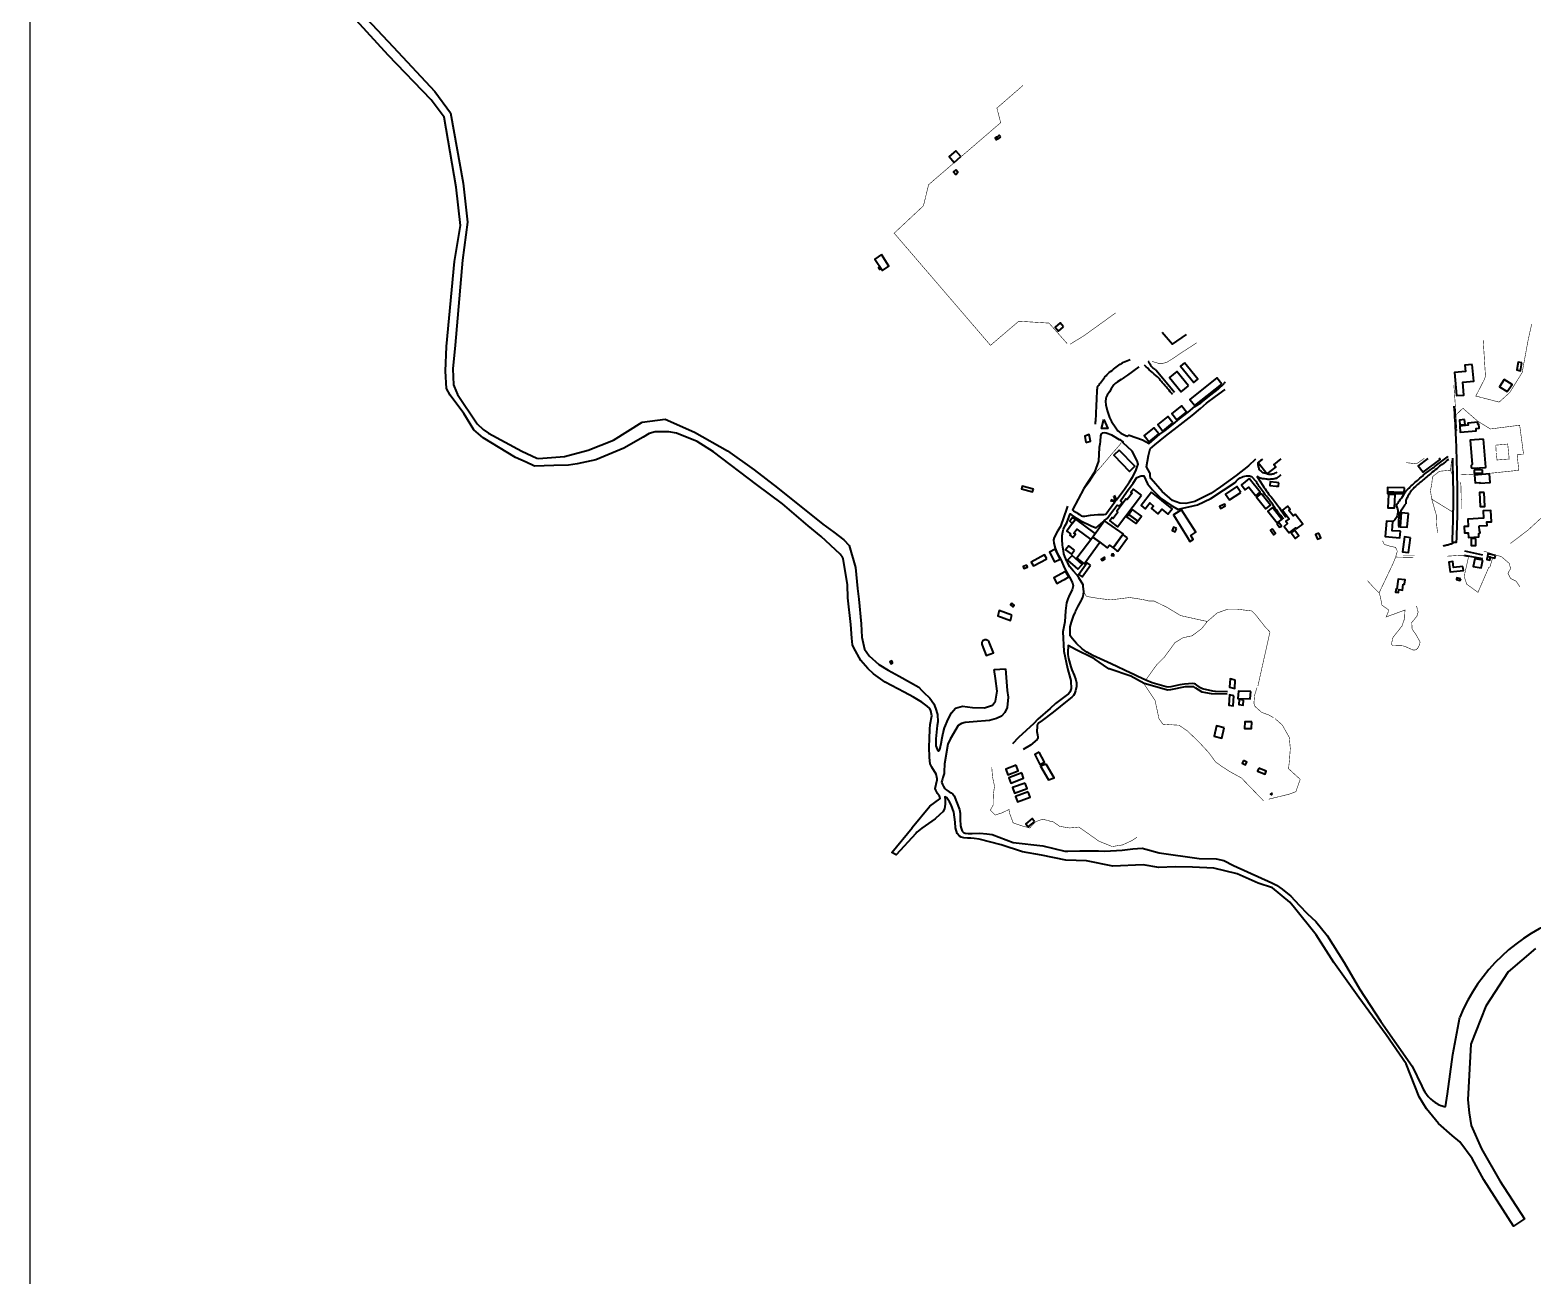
# Model space of a CAD drawing. Header units: metres. Extents: x 428 to 3974, y -4076 to 3914.
# Drawn here: x 1172.351 to 1173.547, y -370.107 to -369.115 of the extents above; entities that cross this region are included whole.
import ezdxf

# ---------------------------------------------------------------- set-up
doc = ezdxf.new("R2010")
doc.units = ezdxf.units.M
doc.header["$MEASUREMENT"] = 0
doc.linetypes.add('DASHED', pattern=[0.75, 0.5, -0.25])
for name, color, linetype, lineweight in [('C-BLDG', 253, 'Continuous', 5), ('C-FENC-AIRF-SECU', 253, 'DASHED', 0), ('C-ROAD-LAND', 253, 'Continuous', 9)]:
    doc.layers.add(name, color=color, linetype=linetype, lineweight=lineweight)

msp = doc.modelspace()

# ---------------------------------------------------------------- linework, layer by layer
msp.add_line((1172.3507, -391.0222), (1172.3507, -364.5278))
at = {"layer": 'C-BLDG', "lineweight": 40}
for points in [[(1173.1213, -369.2014), (1173.1201, -369.1999), (1173.119, -369.2008), (1173.1202, -369.2023)], [(1173.1235, -369.1998), (1173.1223, -369.1986), (1173.1205, -369.2003), (1173.1217, -369.2015)], [(1173.0918, -369.2155), (1173.0879, -369.211), (1173.0825, -369.2156), (1173.0864, -369.2202)], [(1173.0877, -369.2261), (1173.0859, -369.2277), (1173.0877, -369.2298), (1173.0895, -369.2281)], [(1173.0285, -369.2937), (1173.0234, -369.2972), (1173.0294, -369.3062), (1173.0345, -369.3028)], [(1173.0271, -369.3031), (1173.0261, -369.3039), (1173.0273, -369.3055), (1173.0282, -369.3048)], [(1173.1736, -369.3512), (1173.1709, -369.3481), (1173.1668, -369.3515), (1173.1695, -369.3546)], [(1173.2699, -369.3798), (1173.2666, -369.3825), (1173.2772, -369.3956), (1173.2805, -369.3929)], [(1173.499, -369.3811), (1173.4931, -369.3816), (1173.4937, -369.3867), (1173.4849, -369.3875), (1173.4864, -369.4059), (1173.4923, -369.4055), (1173.4914, -369.3951), (1173.5001, -369.3944)], [(1173.5385, -369.3798), (1173.5356, -369.3792), (1173.5344, -369.3855), (1173.5374, -369.3861)], [(1173.273, -369.3982), (1173.2638, -369.3868), (1173.258, -369.3914), (1173.2672, -369.4029)], [(1173.2997, -369.3968), (1173.2955, -369.3919), (1173.274, -369.4089), (1173.2782, -369.4138)], [(1173.5243, -369.3932), (1173.5206, -369.3989), (1173.5269, -369.4027), (1173.5307, -369.3971)], [(1173.2715, -369.4191), (1173.2676, -369.4141), (1173.2598, -369.4203), (1173.2638, -369.4252)], [(1173.2495, -369.4365), (1173.2455, -369.4315), (1173.2378, -369.4377), (1173.2417, -369.4427)], [(1173.2607, -369.4276), (1173.2567, -369.4225), (1173.2485, -369.429), (1173.2525, -369.4342)], [(1173.4928, -369.425), (1173.4889, -369.4254), (1173.4892, -369.4293), (1173.4932, -369.429)], [(1173.5043, -369.4285), (1173.5035, -369.4286), (1173.5033, -369.4271), (1173.4954, -369.4278), (1173.4956, -369.4296), (1173.489, -369.4302), (1173.4894, -369.435), (1173.5021, -369.434), (1173.502, -369.4321), (1173.5046, -369.4319)], [(1173.1914, -369.4433), (1173.1949, -369.4423), (1173.194, -369.437), (1173.1906, -369.4381)], [(1173.5079, -369.4405), (1173.4972, -369.4414), (1173.499, -369.4609), (1173.4985, -369.4612), (1173.4981, -369.4616), (1173.498, -369.4624), (1173.4981, -369.4628), (1173.4985, -369.4634), (1173.4994, -369.4638), (1173.5033, -369.4635), (1173.5034, -369.4645), (1173.5051, -369.4645), (1173.505, -369.4635), (1173.5092, -369.4631), (1173.5098, -369.463)], [(1173.2179, -369.4494), (1173.2137, -369.4534), (1173.2262, -369.4663), (1173.2304, -369.4622)], [(1173.507, -369.465), (1173.5004, -369.4653), (1173.5006, -369.4678), (1173.5071, -369.4674)], [(1173.5126, -369.4682), (1173.5007, -369.4693), (1173.5013, -369.4754), (1173.5051, -369.4752), (1173.5051, -369.4757), (1173.5133, -369.475)], [(1173.1495, -369.4804), (1173.1407, -369.4781), (1173.1401, -369.4802), (1173.1488, -369.4825)], [(1173.2355, -369.4851), (1173.2292, -369.4804), (1173.2272, -369.483), (1173.2281, -369.4836), (1173.2242, -369.4887), (1173.2233, -369.488), (1173.216, -369.498), (1173.2169, -369.4987), (1173.2131, -369.5037), (1173.2122, -369.503), (1173.2103, -369.5057), (1173.2166, -369.5104)], [(1173.3146, -369.483), (1173.3115, -369.4784), (1173.3025, -369.4843), (1173.3056, -369.4889)], [(1173.3214, -369.472), (1173.3181, -369.4747), (1173.3152, -369.4769), (1173.3182, -369.481), (1173.321, -369.4788), (1173.3263, -369.4854), (1173.3266, -369.4858), (1173.3302, -369.4828)], [(1173.3449, -369.4753), (1173.343, -369.475), (1173.338, -369.4746), (1173.3378, -369.4774), (1173.3428, -369.478), (1173.3447, -369.4781)], [(1173.4449, -369.4794), (1173.4316, -369.4791), (1173.4315, -369.4827), (1173.4365, -369.4827), (1173.4448, -369.483)], [(1173.2437, -369.4827), (1173.2354, -369.4935), (1173.2386, -369.496), (1173.2423, -369.4914), (1173.2453, -369.4939), (1173.2437, -369.4958), (1173.2485, -369.5), (1173.2517, -369.4963), (1173.2567, -369.5003), (1173.26, -369.4962)], [(1173.3024, -369.4938), (1173.3016, -369.4924), (1173.2977, -369.4943), (1173.2985, -369.4957)], [(1173.331, -369.4839), (1173.3273, -369.4867), (1173.3346, -369.496), (1173.3383, -369.4932)], [(1173.4448, -369.483), (1173.4365, -369.4827), (1173.4315, -369.4827), (1173.4315, -369.4838), (1173.4447, -369.4842)], [(1173.4376, -369.4846), (1173.4322, -369.4846), (1173.4317, -369.4952), (1173.4371, -369.4952)], [(1173.5084, -369.4831), (1173.5048, -369.4831), (1173.5052, -369.4941), (1173.5089, -369.4941)], [(1173.1834, -369.5043), (1173.183, -369.5047), (1173.1805, -369.5077), (1173.1762, -369.5139), (1173.1792, -369.5161), (1173.1785, -369.5171), (1173.181, -369.5189), (1173.183, -369.5162), (1173.1818, -369.5155), (1173.1842, -369.5122), (1173.1953, -369.5204), (1173.1987, -369.5158)], [(1173.183, -369.5047), (1173.1807, -369.503), (1173.1785, -369.5058), (1173.1805, -369.5077)], [(1173.2255, -369.5007), (1173.2239, -369.5028), (1173.2311, -369.5079), (1173.2328, -369.5058)], [(1173.2285, -369.4966), (1173.2255, -369.5007), (1173.2328, -369.5058), (1173.2356, -369.5019)], [(1173.2675, -369.4968), (1173.261, -369.5008), (1173.2723, -369.5188), (1173.2722, -369.5189), (1173.2742, -369.522), (1173.2767, -369.5204), (1173.2748, -369.5172), (1173.2788, -369.5148)], [(1173.3399, -369.4951), (1173.3362, -369.4979), (1173.3436, -369.5073), (1173.3473, -369.5045)], [(1173.3581, -369.5004), (1173.3563, -369.5017), (1173.353, -369.4975), (1173.3541, -369.4966), (1173.352, -369.494), (1173.3478, -369.4972), (1173.3531, -369.504), (1173.3505, -369.506), (1173.3519, -369.5079), (1173.3491, -369.5101), (1173.3531, -369.5152), (1173.3584, -369.5112), (1173.3591, -369.5121), (1173.3641, -369.5083)], [(1173.4482, -369.4999), (1173.4425, -369.4993), (1173.4415, -369.5103), (1173.4472, -369.5108)], [(1173.5045, -369.5096), (1173.5109, -369.5093), (1173.5107, -369.5065), (1173.5143, -369.5064), (1173.5138, -369.4974), (1173.5076, -369.4977), (1173.5078, -369.5036), (1173.4955, -369.5042), (1173.4957, -369.5102), (1173.4926, -369.5102), (1173.4928, -369.5152), (1173.4958, -369.5151), (1173.496, -369.5189), (1173.5042, -369.5185), (1173.5042, -369.5158), (1173.5048, -369.5157), (1173.5049, -369.5152), (1173.5053, -369.5151), (1173.5051, -369.514), (1173.5047, -369.514)], [(1173.2207, -369.5165), (1173.221, -369.5161), (1173.2061, -369.5056), (1173.1969, -369.5186), (1173.2024, -369.5227), (1173.2084, -369.5272), (1173.2101, -369.5249), (1173.213, -369.5271)], [(1173.2636, -369.5117), (1173.2611, -369.5107), (1173.26, -369.5134), (1173.2625, -369.5144)], [(1173.3396, -369.5121), (1173.3383, -369.5131), (1173.3411, -369.5168), (1173.3424, -369.5158)], [(1173.3451, -369.5071), (1173.3437, -369.5082), (1173.3456, -369.5108), (1173.347, -369.5098)], [(1173.3575, -369.5132), (1173.3549, -369.5152), (1173.3583, -369.5196), (1173.3609, -369.5176)], [(1173.3767, -369.5154), (1173.3742, -369.5164), (1173.3757, -369.5203), (1173.3783, -369.5193)], [(1173.4419, -369.514), (1173.4352, -369.5135), (1173.4357, -369.5063), (1173.4307, -369.506), (1173.4297, -369.5182), (1173.4414, -369.5192)], [(1173.1668, -369.5283), (1173.1625, -369.5305), (1173.1664, -369.5384), (1173.1708, -369.5362)], [(1173.1824, -369.5291), (1173.1777, -369.5256), (1173.1752, -369.5288), (1173.1799, -369.5323)], [(1173.2024, -369.5227), (1173.1969, -369.5186), (1173.1841, -369.5355), (1173.1901, -369.54)], [(1173.2244, -369.5192), (1173.2207, -369.5165), (1173.213, -369.5271), (1173.2158, -369.5292), (1173.2163, -369.5295), (1173.2167, -369.5297)], [(1173.4497, -369.5191), (1173.4449, -369.5185), (1173.4435, -369.5304), (1173.4483, -369.5309)], [(1173.5018, -369.5198), (1173.4982, -369.5199), (1173.4982, -369.5253), (1173.5018, -369.5252)], [(1173.1603, -369.5359), (1173.1585, -369.5328), (1173.1478, -369.5386), (1173.1496, -369.5416)], [(1173.1804, -369.5332), (1173.1768, -369.5369), (1173.1848, -369.5441), (1173.1884, -369.5403)], [(1173.195, -369.541), (1173.1924, -369.539), (1173.1858, -369.5483), (1173.1884, -369.5503)], [(1173.2067, -369.5359), (1173.2059, -369.5347), (1173.2036, -369.5361), (1173.2044, -369.5373)], [(1173.2137, -369.5323), (1173.2119, -369.5322), (1173.2118, -369.5332), (1173.2136, -369.5334)], [(1173.4914, -369.542), (1173.4841, -369.5428), (1173.4834, -369.5381), (1173.4804, -369.5385), (1173.4813, -369.5463), (1173.4919, -369.5451)], [(1173.5073, -369.537), (1173.5009, -369.5358), (1173.4998, -369.542), (1173.5062, -369.5432)], [(1173.5135, -369.5345), (1173.511, -369.534), (1173.5105, -369.5364), (1173.513, -369.537)], [(1173.5175, -369.5333), (1173.5141, -369.5325), (1173.5114, -369.5319), (1173.511, -369.534), (1173.5135, -369.5345), (1173.5169, -369.5353)], [(1173.1442, -369.541), (1173.1414, -369.542), (1173.142, -369.5436), (1173.1448, -369.5426)], [(1173.1777, -369.5503), (1173.1752, -369.5459), (1173.1752, -369.5459), (1173.1658, -369.551), (1173.1683, -369.5555), (1173.173, -369.553), (1173.1742, -369.5523)], [(1173.444, -369.556), (1173.4451, -369.5561), (1173.4456, -369.5527), (1173.44, -369.5521), (1173.439, -369.5599), (1173.4383, -369.5598), (1173.4379, -369.5624), (1173.4402, -369.5628), (1173.4405, -369.5604), (1173.4434, -369.5608)], [(1173.4898, -369.5518), (1173.4867, -369.551), (1173.4863, -369.5524), (1173.4894, -369.5532)], [(1173.1323, -369.5712), (1173.1312, -369.5724), (1173.1332, -369.5741), (1173.1343, -369.5728)], [(1173.1324, -369.5808), (1173.1224, -369.5771), (1173.1213, -369.5813), (1173.1313, -369.5849)], [(1173.0377, -369.6186), (1173.0369, -369.6171), (1173.0352, -369.6179), (1173.0361, -369.6194)], [(1173.3102, -369.6326), (1173.3061, -369.6315), (1173.3058, -369.6381), (1173.3099, -369.6392)], [(1173.3092, -369.6449), (1173.3056, -369.6443), (1173.3051, -369.6524), (1173.3087, -369.653)], [(1173.3228, -369.6416), (1173.3129, -369.6414), (1173.3122, -369.647), (1173.3221, -369.6473)], [(1173.3168, -369.6485), (1173.3135, -369.648), (1173.3132, -369.6518), (1173.3165, -369.6524)], [(1173.3014, -369.6706), (1173.2954, -369.669), (1173.2935, -369.677), (1173.2995, -369.6786)], [(1173.3236, -369.6656), (1173.318, -369.6656), (1173.3177, -369.6709), (1173.3233, -369.6709)], [(1173.1542, -369.6898), (1173.1506, -369.6917), (1173.1547, -369.6996), (1173.1583, -369.6978)], [(1173.1359, -369.7003), (1173.1276, -369.7035), (1173.1291, -369.7078), (1173.1375, -369.7046)], [(1173.1403, -369.7063), (1173.13, -369.7102), (1173.1315, -369.7144), (1173.1418, -369.7105)], [(1173.1596, -369.6994), (1173.1552, -369.7011), (1173.1616, -369.712), (1173.166, -369.7103)], [(1173.3168, -369.6966), (1173.3159, -369.6986), (1173.3185, -369.6998), (1173.3194, -369.6978)], [(1173.329, -369.7025), (1173.328, -369.7049), (1173.334, -369.7074), (1173.335, -369.7051)], [(1173.1431, -369.7144), (1173.1329, -369.7181), (1173.1344, -369.7224), (1173.1447, -369.7188)], [(1173.1455, -369.7214), (1173.1353, -369.7251), (1173.1368, -369.7295), (1173.1471, -369.7258)], [(1173.3398, -369.723), (1173.3393, -369.7226), (1173.3384, -369.7234), (1173.339, -369.7238)], [(1173.1505, -369.7453), (1173.1487, -369.7427), (1173.1435, -369.7468), (1173.1454, -369.7494)]]:
    msp.add_lwpolyline(points, close=True, dxfattribs=at)
for points in [[(1173.332, -369.4565), (1173.3286, -369.4592), (1173.3357, -369.4682), (1173.3425, -369.4629), (1173.341, -369.461), (1173.3468, -369.4564)], [(1173.4637, -369.4559), (1173.4558, -369.4618), (1173.46, -369.467), (1173.4734, -369.4568), (1173.4727, -369.4558)]]:
    msp.add_lwpolyline(points, dxfattribs=at)
msp.add_lwpolyline([(1173.1143, -369.6022, 1.014817), (1173.1087, -369.6047), (1173.1119, -369.6129), (1173.1177, -369.6108)], format="xyb", close=True, dxfattribs=at)
at = {"layer": 'C-FENC-AIRF-SECU', "lineweight": 40, "ltscale": 0.2, "const_width": 0.000433, "flags": 128}
for points in [[(1173.1765, -369.3646), (1173.162, -369.3482), (1173.1379, -369.3467), (1173.1154, -369.3659), (1173.0387, -369.2766), (1173.062, -369.2548), (1173.0661, -369.238), (1173.1235, -369.1886), (1173.1205, -369.177), (1173.1412, -369.159)], [(1173.1788, -369.365), (1173.1899, -369.3582), (1173.215, -369.3401)], [(1173.5077, -369.3618), (1173.5095, -369.3906), (1173.5083, -369.3937), (1173.5018, -369.4063), (1173.5204, -369.4111), (1173.5288, -369.4035), (1173.5387, -369.3876), (1173.5435, -369.3615), (1173.5463, -369.349)], [(1173.2602, -369.365), (1173.2521, -369.3555)], [(1173.2715, -369.3572), (1173.2602, -369.365)], [(1173.244, -369.3787), (1173.249, -369.3802), (1173.2524, -369.3803), (1173.2558, -369.3794), (1173.2611, -369.3761), (1173.2669, -369.3721), (1173.2742, -369.3674), (1173.2795, -369.3639)], [(1173.6389, -369.3799), (1173.6414, -369.391), (1173.6443, -369.4038), (1173.6454, -369.4098), (1173.6599, -369.4384), (1173.6276, -369.4565), (1173.6124, -369.4596), (1173.5897, -369.4704), (1173.5874, -369.4721), (1173.5856, -369.4733), (1173.5823, -369.4816), (1173.571, -369.4931), (1173.5634, -369.4946), (1173.5432, -369.5132), (1173.5293, -369.5237)], [(1173.4869, -369.4339), (1173.4867, -369.4326), (1173.4857, -369.4168), (1173.4846, -369.4012), (1173.4843, -369.3975)], [(1173.4915, -369.416), (1173.486, -369.4213)], [(1173.5032, -369.4262), (1173.4915, -369.416)], [(1173.5032, -369.4262), (1173.5134, -369.4325), (1173.5367, -369.4295), (1173.5369, -369.4308), (1173.5381, -369.4397), (1173.5398, -369.4525), (1173.5347, -369.4528)], [(1173.2196, -369.4431), (1173.2189, -369.4444), (1173.215, -369.449), (1173.2128, -369.4514), (1173.2066, -369.4588), (1173.2025, -369.4636), (1173.2003, -369.4659), (1173.1982, -369.4688), (1173.1946, -369.4745), (1173.1917, -369.4783)], [(1173.518, -369.4508), (1173.5177, -369.4454), (1173.5272, -369.4445), (1173.5284, -369.4564), (1173.5187, -369.4572), (1173.5181, -369.4516)], [(1173.4608, -369.4559), (1173.4545, -369.4603), (1173.4465, -369.4593)], [(1173.5347, -369.4528), (1173.536, -369.4654)], [(1173.4828, -369.457), (1173.4823, -369.459), (1173.4817, -369.4653), (1173.4729, -369.4662), (1173.4673, -369.4705), (1173.4667, -369.4768), (1173.4657, -369.4814), (1173.4666, -369.488), (1173.468, -369.4892), (1173.4827, -369.4982), (1173.4834, -369.4965)], [(1173.4834, -369.4965), (1173.4835, -369.4701), (1173.4817, -369.4653)], [(1173.515, -369.4676), (1173.5072, -369.4682), (1173.4898, -369.469)], [(1173.515, -369.4676), (1173.536, -369.4654)], [(1173.4897, -369.4749), (1173.49, -369.4785), (1173.4902, -369.4886), (1173.4901, -369.4962)], [(1173.4666, -369.488), (1173.4703, -369.5008), (1173.4706, -369.5088), (1173.4714, -369.515)], [(1173.438, -369.5345), (1173.4393, -369.5298), (1173.4379, -369.5268), (1173.433, -369.5257), (1173.4289, -369.5244), (1173.4276, -369.5216)], [(1173.452, -369.5348), (1173.438, -369.5345), (1173.4358, -369.5399), (1173.4248, -369.563), (1173.4259, -369.5665), (1173.427, -369.5726), (1173.427, -369.5727), (1173.4323, -369.5765), (1173.4319, -369.5787), (1173.4304, -369.5822), (1173.4439, -369.5772), (1173.4454, -369.5767), (1173.4451, -369.5834), (1173.443, -369.5894), (1173.4358, -369.5986), (1173.4346, -369.6039), (1173.4358, -369.6052), (1173.442, -369.605), (1173.4438, -369.6052), (1173.4457, -369.6058), (1173.4518, -369.6085), (1173.4539, -369.6084), (1173.4554, -369.6073), (1173.4571, -369.6042), (1173.4574, -369.602), (1173.4539, -369.5958), (1173.4511, -369.5919), (1173.4508, -369.5866), (1173.4552, -369.5812), (1173.455, -369.5809), (1173.4559, -369.5783), (1173.4546, -369.5735)], [(1173.4529, -369.5333), (1173.4438, -369.5332)], [(1173.479, -369.5338), (1173.4877, -369.5332), (1173.4923, -369.5331), (1173.4923, -369.5337), (1173.496, -369.5344), (1173.4931, -369.5473), (1173.4927, -369.5504), (1173.4945, -369.556), (1173.5035, -369.5626), (1173.5121, -369.5428), (1173.513, -369.5424), (1173.515, -369.5359)], [(1173.5082, -369.5297), (1173.5176, -369.5329), (1173.5221, -369.5341), (1173.5284, -369.5395), (1173.5295, -369.5436), (1173.5274, -369.5474), (1173.5295, -369.5515), (1173.534, -369.5538), (1173.5369, -369.5582)], [(1173.288, -369.5858), (1173.2667, -369.5811), (1173.2559, -369.5745), (1173.2456, -369.5695), (1173.2411, -369.5694), (1173.2372, -369.5684), (1173.2262, -369.5667), (1173.2111, -369.5686), (1173.2012, -369.5674), (1173.1918, -369.5658), (1173.1896, -369.562)], [(1173.4248, -369.563), (1173.4197, -369.5579), (1173.4156, -369.5533)], [(1173.239, -369.6326), (1173.2406, -369.6302), (1173.2479, -369.62), (1173.2536, -369.6145), (1173.2623, -369.6026), (1173.2687, -369.5987), (1173.2759, -369.5972), (1173.2836, -369.5914), (1173.288, -369.5858), (1173.2888, -369.5851), (1173.2959, -369.579), (1173.3043, -369.576), (1173.3119, -369.576), (1173.3234, -369.5774), (1173.3264, -369.5804), (1173.334, -369.59), (1173.3379, -369.5942), (1173.3283, -369.6371)], [(1173.2378, -369.6351), (1173.2379, -369.6359), (1173.2464, -369.6486), (1173.2496, -369.6634), (1173.2527, -369.6676), (1173.2587, -369.6681), (1173.2591, -369.668), (1173.2655, -369.6684), (1173.2721, -369.6729), (1173.2807, -369.6811), (1173.289, -369.69), (1173.2947, -369.6977), (1173.2996, -369.7012), (1173.3059, -369.7053), (1173.3152, -369.7104), (1173.3325, -369.7283), (1173.3327, -369.728)], [(1173.3409, -369.6625), (1173.3367, -369.6601), (1173.3313, -369.6582), (1173.326, -369.6534), (1173.3251, -369.651), (1173.3257, -369.6445), (1173.3276, -369.6384)], [(1173.3368, -369.7273), (1173.3532, -369.7233), (1173.3585, -369.7213), (1173.362, -369.7115), (1173.3527, -369.703), (1173.3534, -369.6966), (1173.3541, -369.6869), (1173.3533, -369.6781), (1173.3478, -369.6683), (1173.3419, -369.6631)], [(1173.1164, -369.702), (1173.117, -369.7095), (1173.1186, -369.7169), (1173.1176, -369.7241), (1173.1175, -369.7319), (1173.1153, -369.7361), (1173.1191, -369.7399), (1173.1242, -369.7383), (1173.1301, -369.7355), (1173.1307, -369.7387), (1173.1334, -369.7461), (1173.1399, -369.7484), (1173.1466, -369.7502), (1173.1514, -369.7452), (1173.1569, -369.7432), (1173.1641, -369.7451), (1173.1653, -369.7453), (1173.1705, -369.7489), (1173.1784, -369.7502), (1173.1858, -369.7495), (1173.2017, -369.7607), (1173.2123, -369.765), (1173.2205, -369.7637), (1173.2281, -369.7602), (1173.232, -369.7576)]]:
    msp.add_lwpolyline(points, dxfattribs=at)
at = {"layer": 'C-ROAD-LAND', "lineweight": 40}
for p, q in [((1172.6142, -369.1012), (1172.6397, -369.1282)), ((1172.6397, -369.1282), (1172.6729, -369.1639)), ((1172.6729, -369.1639), (1172.6855, -369.1808)), ((1172.6855, -369.1808), (1172.6954, -369.2369)), ((1172.6954, -369.2369), (1172.6991, -369.2677)), ((1172.6991, -369.2677), (1172.6949, -369.298)), ((1172.6949, -369.298), (1172.6891, -369.3658)), ((1172.6891, -369.3658), (1172.6874, -369.3846)), ((1172.6874, -369.3846), (1172.6878, -369.3974)), ((1172.6878, -369.3974), (1172.6884, -369.3988)), ((1172.6884, -369.3988), (1172.6911, -369.4051)), ((1172.6911, -369.4051), (1172.7067, -369.4285)), ((1172.7067, -369.4285), (1172.7114, -369.4329)), ((1172.8151, -369.4413), (1172.838, -369.4272)), ((1172.838, -369.4272), (1172.8563, -369.4247)), ((1172.8563, -369.4247), (1172.8797, -369.435)), ((1172.7114, -369.4329), (1172.7157, -369.4359)), ((1172.7157, -369.4359), (1172.7422, -369.4503)), ((1172.795, -369.4495), (1172.8151, -369.4413)), ((1172.8797, -369.435), (1172.9061, -369.4499)), ((1172.7422, -369.4503), (1172.7541, -369.4557)), ((1172.7541, -369.4557), (1172.7556, -369.4561)), ((1172.7556, -369.4561), (1172.7763, -369.4545)), ((1172.7763, -369.4545), (1172.795, -369.4495)), ((1172.9061, -369.4499), (1172.9271, -369.4651)), ((1172.9271, -369.4651), (1172.9457, -369.4794)), ((1172.9457, -369.4794), (1172.9818, -369.5084)), ((1172.9818, -369.5084), (1172.9906, -369.5147)), ((1172.9906, -369.5147), (1172.9985, -369.5208)), ((1172.9985, -369.5208), (1173.0029, -369.5252)), ((1173.0029, -369.5252), (1173.008, -369.5427)), ((1173.008, -369.5427), (1173.0096, -369.5596)), ((1173.0096, -369.5596), (1173.0106, -369.5681)), ((1173.0106, -369.5681), (1173.0123, -369.5876)), ((1173.0123, -369.5876), (1173.013, -369.5982)), ((1173.013, -369.5982), (1173.0152, -369.6077)), ((1173.0152, -369.6077), (1173.0188, -369.6131)), ((1173.0188, -369.6131), (1173.0266, -369.6201)), ((1173.0266, -369.6201), (1173.0339, -369.6245)), ((1173.1184, -369.6241), (1173.1273, -369.6234)), ((1173.1195, -369.6311), (1173.1184, -369.6241)), ((1173.1273, -369.6234), (1173.1287, -369.6408)), ((1173.0339, -369.6245), (1173.0426, -369.6293)), ((1173.0426, -369.6293), (1173.0518, -369.6345)), ((1173.0518, -369.6345), (1173.0583, -369.6382)), ((1173.1207, -369.6413), (1173.1195, -369.6311)), ((1173.0583, -369.6382), (1173.0605, -369.6404)), ((1173.0605, -369.6404), (1173.0621, -369.6422)), ((1173.0621, -369.6422), (1173.0672, -369.6469)), ((1173.0672, -369.6469), (1173.0702, -369.6513)), ((1173.1195, -369.6493), (1173.1207, -369.6413)), ((1173.1287, -369.6408), (1173.1294, -369.6461)), ((1173.1294, -369.6461), (1173.1287, -369.6543)), ((1173.0702, -369.6513), (1173.0716, -369.6547)), ((1173.0716, -369.6547), (1173.0731, -369.6598)), ((1173.0731, -369.6598), (1173.0734, -369.6656)), ((1173.0817, -369.6635), (1173.0844, -369.6586)), ((1173.0844, -369.6586), (1173.0874, -369.6549)), ((1173.0874, -369.6549), (1173.0932, -369.6531)), ((1173.0932, -369.6531), (1173.1011, -369.6542)), ((1173.1011, -369.6542), (1173.1105, -369.6545)), ((1173.1105, -369.6545), (1173.1169, -369.6524)), ((1173.1169, -369.6524), (1173.1195, -369.6493)), ((1173.1267, -369.6582), (1173.1241, -369.6612)), ((1173.1287, -369.6543), (1173.1267, -369.6582)), ((1173.073, -369.6686), (1173.0719, -369.6791)), ((1173.0734, -369.6656), (1173.073, -369.6686)), ((1173.0777, -369.6744), (1173.0789, -369.6706)), ((1173.0789, -369.6706), (1173.0817, -369.6635)), ((1173.0896, -369.6687), (1173.0832, -369.6795)), ((1173.0922, -369.667), (1173.0896, -369.6687)), ((1173.0952, -369.6661), (1173.0922, -369.667)), ((1173.1017, -369.6657), (1173.0952, -369.6661)), ((1173.1147, -369.6645), (1173.1017, -369.6657)), ((1173.1203, -369.6631), (1173.1147, -369.6645)), ((1173.1241, -369.6612), (1173.1203, -369.6631)), ((1173.0719, -369.6791), (1173.0719, -369.6847)), ((1173.075, -369.6876), (1173.076, -369.6829)), ((1173.076, -369.6829), (1173.0769, -369.6783)), ((1173.0769, -369.6783), (1173.0777, -369.6744)), ((1173.0814, -369.6836), (1173.0788, -369.6991)), ((1173.0832, -369.6795), (1173.0814, -369.6836)), ((1173.0719, -369.6847), (1173.0729, -369.6875)), ((1173.0729, -369.6875), (1173.0735, -369.6887)), ((1173.0735, -369.6887), (1173.0739, -369.6889)), ((1173.0739, -369.6889), (1173.0744, -369.6888)), ((1173.0744, -369.6888), (1173.075, -369.6876)), ((1173.0784, -369.7069), (1173.0774, -369.7101)), ((1173.0785, -369.7056), (1173.0784, -369.7069)), ((1173.0788, -369.6991), (1173.0785, -369.7056)), ((1173.0768, -369.7122), (1173.0765, -369.7138)), ((1173.0765, -369.7138), (1173.0772, -369.7157)), ((1173.0774, -369.7101), (1173.0768, -369.7122)), ((1173.0772, -369.7157), (1173.0779, -369.7171)), ((1173.0779, -369.7171), (1173.0791, -369.719)), ((1173.0791, -369.719), (1173.0807, -369.72)), ((1173.0807, -369.72), (1173.0824, -369.7213)), ((1173.0824, -369.7213), (1173.084, -369.7221)), ((1173.084, -369.7221), (1173.0854, -369.7234)), ((1173.0854, -369.7234), (1173.0864, -369.7245)), ((1173.0864, -369.7245), (1173.0907, -369.7354)), ((1173.0907, -369.7354), (1173.0912, -369.7385)), ((1173.0912, -369.7385), (1173.0913, -369.7431)), ((1173.0913, -369.7431), (1173.0916, -369.7485)), ((1173.0916, -369.7485), (1173.092, -369.7504)), ((1173.092, -369.7504), (1173.0929, -369.7528)), ((1173.0929, -369.7528), (1173.094, -369.7538)), ((1173.094, -369.7538), (1173.0953, -369.7544)), ((1173.0953, -369.7544), (1173.0975, -369.7545)), ((1173.0975, -369.7545), (1173.1009, -369.7546)), ((1173.1009, -369.7546), (1173.1068, -369.7543)), ((1173.1068, -369.7543), (1173.1124, -369.7548)), ((1173.1124, -369.7548), (1173.1166, -369.7555)), ((1173.1166, -369.7555), (1173.1334, -369.7619)), ((1173.1334, -369.7619), (1173.1571, -369.7644)), ((1173.1571, -369.7644), (1173.1746, -369.7688)), ((1173.2203, -369.768), (1173.2287, -369.7668)), ((1173.2287, -369.7668), (1173.2361, -369.7664)), ((1173.2361, -369.7664), (1173.2391, -369.767)), ((1173.2391, -369.767), (1173.2498, -369.7701)), ((1173.1746, -369.7688), (1173.1771, -369.7686)), ((1173.1771, -369.7686), (1173.1865, -369.7683)), ((1173.1865, -369.7683), (1173.2014, -369.7685)), ((1173.2014, -369.7685), (1173.2065, -369.7687)), ((1173.2065, -369.7687), (1173.2203, -369.768)), ((1173.2498, -369.7701), (1173.2815, -369.7744)), ((1173.2815, -369.7744), (1173.2952, -369.7749)), ((1173.2952, -369.7749), (1173.3012, -369.7762)), ((1173.3012, -369.7762), (1173.309, -369.78)), ((1173.309, -369.78), (1173.32, -369.7852)), ((1173.32, -369.7852), (1173.3393, -369.7939)), ((1173.3393, -369.7939), (1173.343, -369.7958)), ((1173.343, -369.7958), (1173.3476, -369.7988)), ((1173.3476, -369.7988), (1173.3544, -369.8045)), ((1173.3544, -369.8045), (1173.3611, -369.8116)), ((1173.3611, -369.8116), (1173.3677, -369.8186)), ((1173.3677, -369.8186), (1173.3744, -369.8247)), ((1173.3744, -369.8247), (1173.3834, -369.8359)), ((1173.3834, -369.8359), (1173.3969, -369.8573)), ((1173.3969, -369.8573), (1173.4093, -369.8782)), ((1173.4093, -369.8782), (1173.4263, -369.9042)), ((1173.4263, -369.9042), (1173.451, -369.9398)), ((1173.4834, -369.9306), (1173.4891, -369.9009)), ((1173.4792, -369.962), (1173.4834, -369.9306)), ((1173.451, -369.9398), (1173.4589, -369.9559)), ((1173.4589, -369.9559), (1173.4589, -369.9559)), ((1173.4589, -369.9559), (1173.4589, -369.9559)), ((1173.4589, -369.9559), (1173.4589, -369.9559)), ((1173.4715, -369.97), (1173.4726, -369.9707)), ((1173.4726, -369.9707), (1173.474, -369.9712)), ((1173.4776, -369.9723), (1173.4792, -369.962)), ((1173.4776, -369.9723), (1173.4776, -369.9723))]:
    msp.add_line(p, q, dxfattribs=at)
for points in [[(1173.5493, -369.8463), (1173.5276, -369.8647), (1173.5097, -369.8922), (1173.4979, -369.9223), (1173.4955, -369.9666), (1173.4964, -369.9769), (1173.4981, -369.987), (1173.5063, -370.0056), (1173.5208, -370.0313), (1173.5407, -370.0615), (1173.5319, -370.0672), (1173.5082, -370.0304), (1173.4988, -370.0134), (1173.4892, -370.0001), (1173.483, -369.9952), (1173.4722, -369.9854), (1173.4625, -369.9738), (1173.4566, -369.9643), (1173.4566, -369.9643), (1173.4566, -369.9643), (1173.4464, -369.9381), (1173.4303, -369.9149), (1173.4086, -369.8853), (1173.3887, -369.8573), (1173.3746, -369.8354), (1173.3574, -369.8139), (1173.3536, -369.8093), (1173.3398, -369.7979), (1173.3284, -369.7942), (1173.3117, -369.7867), (1173.2931, -369.7823), (1173.2761, -369.7813), (1173.2624, -369.7811), (1173.2493, -369.7817), (1173.237, -369.7796), (1173.2127, -369.7805), (1173.1918, -369.7765), (1173.1753, -369.7759), (1173.1559, -369.7718), (1173.141, -369.7692), (1173.124, -369.7636), (1173.1063, -369.759), (1173.1024, -369.7585), (1173.0997, -369.7583), (1173.0972, -369.7583), (1173.0941, -369.7581), (1173.0921, -369.7576), (1173.0908, -369.7568), (1173.0889, -369.7545), (1173.0876, -369.7502), (1173.0872, -369.7455), (1173.0862, -369.7376), (1173.0841, -369.7318), (1173.0827, -369.7293), (1173.0805, -369.7262), (1173.079, -369.7253), (1173.0794, -369.7281), (1173.0793, -369.7313), (1173.0788, -369.7349), (1173.0774, -369.7373), (1173.075, -369.7396), (1173.0714, -369.7429), (1173.0608, -369.7503), (1173.0567, -369.7536), (1173.056, -369.7546), (1173.0404, -369.7715), (1173.0368, -369.7698), (1173.0529, -369.7501), (1173.0531, -369.7497), (1173.0671, -369.7329), (1173.0751, -369.7269), (1173.0753, -369.7267), (1173.075, -369.7258), (1173.0747, -369.725), (1173.0733, -369.7227), (1173.0718, -369.7201), (1173.0714, -369.7187), (1173.073, -369.7118), (1173.073, -369.7117), (1173.0729, -369.7115), (1173.0728, -369.7111), (1173.072, -369.7074), (1173.0687, -369.7018), (1173.0674, -369.6991), (1173.0667, -369.694), (1173.0665, -369.6857), (1173.0667, -369.6793), (1173.067, -369.6715), (1173.0673, -369.6679), (1173.0686, -369.6609), (1173.068, -369.657), (1173.067, -369.6551), (1173.0649, -369.6531), (1173.0607, -369.6501), (1173.0542, -369.646), (1173.0467, -369.6421), (1173.0315, -369.6342), (1173.0223, -369.6274), (1173.0176, -369.6231), (1173.0121, -369.6168), (1173.0065, -369.6069), (1173.0054, -369.6043), (1173.005, -369.599), (1173.0041, -369.5881), (1173.0018, -369.5669), (1173.0015, -369.5565), (1172.998, -369.5356), (1172.9972, -369.534), (1172.9966, -369.5332), (1172.9956, -369.5323), (1172.9806, -369.5181), (1172.9702, -369.5096), (1172.9497, -369.4921), (1172.9292, -369.4766), (1172.8948, -369.4507), (1172.8818, -369.4426), (1172.8653, -369.4358), (1172.8594, -369.4348), (1172.8485, -369.4349), (1172.8437, -369.4362), (1172.8388, -369.439), (1172.8234, -369.4477), (1172.8011, -369.457), (1172.7862, -369.4602), (1172.7794, -369.4614), (1172.7676, -369.4616), (1172.7522, -369.4621), (1172.7517, -369.4619), (1172.7458, -369.459), (1172.7371, -369.4553), (1172.7114, -369.4396), (1172.7041, -369.4332), (1172.6961, -369.4201), (1172.6853, -369.4055), (1172.6823, -369.4003), (1172.6814, -369.3866), (1172.6823, -369.3668), (1172.6886, -369.2991), (1172.6933, -369.2706), (1172.69, -369.2399), (1172.6805, -369.1842), (1172.6701, -369.1703), (1172.6359, -369.1348), (1172.6102, -369.1071)], [(1173.2521, -369.3555), (1173.2602, -369.365), (1173.2715, -369.3572)], [(1173.3286, -369.4592), (1173.3314, -369.4565)]]:
    msp.add_lwpolyline(points, dxfattribs=at)
at = {"layer": 'C-ROAD-LAND', "lineweight": 40, "flags": 128}
for points in [[(1173.199, -369.4286, 0.002726), (1173.1994, -369.4227, 0.00489), (1173.1996, -369.4193, 0.000286), (1173.1998, -369.4131, -0.001403), (1173.1999, -369.4118, -0.003107), (1173.2001, -369.4076, 0.002005), (1173.2004, -369.4012, 0.014895), (1173.2005, -369.4, -0.030503), (1173.2005, -369.3994, -0.100291), (1173.2006, -369.3992, -0.021673), (1173.2012, -369.3982, -0.012179), (1173.203, -369.3957, -0.007249), (1173.2062, -369.3916, -0.003687), (1173.2068, -369.3908, -0.002003), (1173.208, -369.3895, -0.050094), (1173.21, -369.3875, -0.013332), (1173.2187, -369.381, -0.041868), (1173.2213, -369.3794, -0.021637), (1173.2266, -369.3771)], [(1173.2604, -369.4051, 0.000249), (1173.2566, -369.4006, 0.000416), (1173.2543, -369.3979, 0.000064), (1173.2487, -369.3913, 0.021648), (1173.2487, -369.3913, 0.020739), (1173.2486, -369.3913, -0.000993), (1173.2483, -369.391, -0.007527), (1173.2431, -369.3865, -0.007306), (1173.238, -369.3817)], [(1173.2604, -369.4051, 0.000249), (1173.2566, -369.4006, 0.000416), (1173.2543, -369.3979, 0.000064), (1173.2487, -369.3913, 0.021648), (1173.2487, -369.3913, 0.020739), (1173.2486, -369.3913, -0.000993), (1173.2483, -369.391, -0.007527), (1173.2431, -369.3865, -0.007306), (1173.238, -369.3817)], [(1173.247, -369.3854, -0.068562), (1173.244, -369.3832, -0.076457), (1173.2421, -369.3805, -0.001377), (1173.2417, -369.3798, -0.006778), (1173.2416, -369.3796, -0.026907), (1173.2415, -369.3792, -0.018453), (1173.2413, -369.3785)], [(1173.247, -369.3854, -0.068562), (1173.244, -369.3832, -0.076457), (1173.2421, -369.3805, -0.001377), (1173.2417, -369.3798, -0.006778), (1173.2416, -369.3796, -0.026907), (1173.2415, -369.3792, -0.018453), (1173.2413, -369.3785)], [(1173.2423, -369.4674, 0.018932), (1173.2422, -369.4689, 0.024823), (1173.2423, -369.47, 0.000336), (1173.2424, -369.4707, 0.002216), (1173.2424, -369.4708, 0.008081), (1173.2424, -369.471, 0.003037), (1173.2425, -369.4714, 0.14274), (1173.2427, -369.4718, 0.094319), (1173.2432, -369.4721)], [(1173.3357, -369.4682, -0.058452), (1173.3334, -369.4677, -0.073635), (1173.3317, -369.4668, -0.022894), (1173.33, -369.4654, -0.087503), (1173.3297, -369.465, -0.038517), (1173.3292, -369.4638, -0.034944), (1173.3288, -369.4625, -0.009017), (1173.3287, -369.4618, -0.007392), (1173.3285, -369.4609, -0.044117), (1173.3285, -369.4603, -0.026226), (1173.3286, -369.4592)], [(1173.3435, -369.4669, -0.033504), (1173.3419, -369.4678, -0.040637), (1173.3405, -369.4684, -0.002578), (1173.3397, -369.4686, -0.016894), (1173.3396, -369.4686, -0.038458), (1173.3387, -369.4687, -0.031938), (1173.3376, -369.4687, -0.015282), (1173.3373, -369.4687, -0.00776), (1173.3367, -369.4686, -0.051767), (1173.3363, -369.4685, -0.032982), (1173.3357, -369.4682)], [(1173.4383, -369.4935, 0.000858), (1173.4402, -369.4909, 0.0019), (1173.441, -369.4898, 0.000217), (1173.4446, -369.4846, 0.002597), (1173.4449, -369.4842, 0.031277), (1173.4453, -369.4835, -0.026701), (1173.4457, -369.4827, -0.043665), (1173.4464, -369.4818, -0.012028), (1173.4494, -369.4788, -0.009489), (1173.4504, -369.4778, -0.00133), (1173.4583, -369.4708, -0.018281), (1173.4623, -369.4675, -0.010616), (1173.4695, -369.4622)], [(1173.4801, -369.4567, 0.002498), (1173.475, -369.4607, 0.006484), (1173.473, -369.4622, 0.000686), (1173.4636, -369.4699, 0.001771), (1173.46, -369.4729, 0.012377), (1173.4528, -369.4792, 0.035806), (1173.4505, -369.4816, 0.030514), (1173.4495, -369.483, 0.015587), (1173.4478, -369.486, 0.01449), (1173.4471, -369.4873, 0.011086), (1173.4462, -369.4892, 0.079191), (1173.446, -369.4902, 0.04116), (1173.446, -369.4922)], [(1173.3102, -369.4752, -0.105398), (1173.3143, -369.4714, -0.114987), (1173.3191, -369.4698, -0.008717), (1173.3205, -369.4697, -0.02574), (1173.321, -369.4697, -0.089049), (1173.3223, -369.47, -0.070858), (1173.3237, -369.4708)], [(1173.3487, -369.5042, -0.007632), (1173.3458, -369.5006, -0.014449), (1173.3443, -369.4986, -0.001061), (1173.3418, -369.4951, 0.001881), (1173.3404, -369.4931, 0.009766), (1173.3359, -369.487, -0.006631), (1173.3292, -369.4782, -0.023246), (1173.3288, -369.4775, -0.005063), (1173.3269, -369.4743)], [(1173.3275, -369.4701, 0.036285), (1173.3302, -369.4714, 0.059308), (1173.332, -369.4719, 0.009084), (1173.3346, -369.4722, 0.015411), (1173.3362, -369.4724, 0.028567), (1173.3378, -369.4724, 0.013151), (1173.3412, -369.472, 0.095609), (1173.3436, -369.4713, 0.060173), (1173.3467, -369.469)], [(1173.3321, -369.4776, 0.000631), (1173.3359, -369.4828, 0.000631), (1173.3398, -369.4879, 0.00053), (1173.3431, -369.4922, 0.00053), (1173.3463, -369.4965)], [(1173.4408, -369.5109, -0.072007), (1173.4405, -369.5047, -0.072007), (1173.4419, -369.4986, -0.04411), (1173.4437, -369.4952, -0.04411), (1173.446, -369.4922)], [(1173.4383, -369.4935, -0.143809), (1173.4397, -369.4989, -0.143809), (1173.4379, -369.5041, -0.038684), (1173.4369, -369.5053, -0.038684), (1173.4357, -369.5063)], [(1173.4832, -369.5239, -0.003883), (1173.4824, -369.5241, -0.003883), (1173.4816, -369.5243, -0.013999), (1173.4787, -369.5251, -0.013999), (1173.4758, -369.5257)]]:
    msp.add_lwpolyline(points, format="xyb", dxfattribs=at)
for points in [[(1173.2335, -369.3831), (1173.2244, -369.3896), (1173.2222, -369.3912), (1173.221, -369.3921), (1173.2194, -369.3931), (1173.2165, -369.395), (1173.2147, -369.3963), (1173.2137, -369.3974), (1173.2114, -369.4006), (1173.2101, -369.4028), (1173.2084, -369.4057), (1173.2076, -369.4073), (1173.2072, -369.4082), (1173.2069, -369.4107), (1173.2072, -369.4132), (1173.2082, -369.4178), (1173.2102, -369.4233), (1173.2118, -369.4265), (1173.2151, -369.4317), (1173.2167, -369.434), (1173.2191, -369.4359), (1173.2234, -369.4379), (1173.2241, -369.4386), (1173.2258, -369.4375), (1173.2365, -369.4412), (1173.2417, -369.4442), (1173.2501, -369.4367), (1173.2544, -369.4336), (1173.2609, -369.4286), (1173.2658, -369.4245), (1173.2727, -369.419), (1173.278, -369.4147), (1173.2829, -369.4116), (1173.2908, -369.4053), (1173.2967, -369.4009), (1173.3015, -369.3964)], [(1173.2335, -369.3831), (1173.2244, -369.3896), (1173.2222, -369.3912), (1173.221, -369.3921), (1173.2194, -369.3931), (1173.2165, -369.395), (1173.2147, -369.3963), (1173.2137, -369.3974), (1173.2114, -369.4006), (1173.2101, -369.4028), (1173.2084, -369.4057), (1173.2076, -369.4073), (1173.2072, -369.4082), (1173.2069, -369.4107), (1173.2072, -369.4132), (1173.2082, -369.4178), (1173.2102, -369.4233), (1173.2118, -369.4265), (1173.2151, -369.4317), (1173.2167, -369.434), (1173.2191, -369.4359), (1173.2234, -369.4379), (1173.2241, -369.4386), (1173.2258, -369.4375), (1173.2365, -369.4412), (1173.2417, -369.4442), (1173.2501, -369.4367), (1173.2544, -369.4336), (1173.2609, -369.4286), (1173.2658, -369.4245), (1173.2727, -369.419), (1173.278, -369.4147), (1173.2829, -369.4116), (1173.2908, -369.4053), (1173.2967, -369.4009), (1173.3015, -369.3964)], [(1173.247, -369.3854), (1173.262, -369.4032)], [(1173.247, -369.3854), (1173.262, -369.4032)], [(1173.3023, -369.3951), (1173.3021, -369.3956), (1173.3015, -369.3964)], [(1173.3023, -369.3951), (1173.3021, -369.3956), (1173.3015, -369.3964)], [(1173.2423, -369.4674), (1173.2395, -369.4626), (1173.2413, -369.4535), (1173.2425, -369.4483), (1173.2462, -369.445), (1173.2548, -369.4382), (1173.2639, -369.431), (1173.2759, -369.4217), (1173.2825, -369.4161), (1173.2874, -369.412), (1173.2946, -369.4067), (1173.3023, -369.4012)], [(1173.2139, -369.4852), (1173.2156, -369.489), (1173.222, -369.4803), (1173.2261, -369.4745), (1173.2284, -369.4709), (1173.231, -369.4657), (1173.2323, -369.4626), (1173.2331, -369.4605), (1173.2322, -369.4579), (1173.2283, -369.4501), (1173.2211, -369.4436), (1173.2209, -369.4427), (1173.2188, -369.4412), (1173.2181, -369.4411), (1173.2134, -369.4382), (1173.2119, -369.4375), (1173.2075, -369.4359), (1173.2062, -369.4357), (1173.2043, -369.4358), (1173.2036, -369.4364), (1173.2031, -369.438), (1173.2027, -369.4424), (1173.2024, -369.4446), (1173.202, -369.4472), (1173.2014, -369.4581), (1173.1981, -369.467), (1173.1896, -369.4798), (1173.1806, -369.4968), (1173.1816, -369.4977), (1173.1839, -369.499), (1173.185, -369.4997), (1173.1863, -369.5007), (1173.1876, -369.5016), (1173.1887, -369.502), (1173.1905, -369.502), (1173.195, -369.5011), (1173.2008, -369.5006), (1173.2056, -369.5005), (1173.2071, -369.5004), (1173.2145, -369.4906), (1173.2109, -369.4897)], [(1173.3263, -369.4565), (1173.3209, -369.4619), (1173.3109, -369.4696), (1173.2986, -369.4787), (1173.2909, -369.484), (1173.2781, -369.4903), (1173.2709, -369.4918), (1173.2661, -369.4915), (1173.2604, -369.4894), (1173.2521, -369.4824), (1173.2432, -369.4721)], [(1173.4695, -369.4622), (1173.479, -369.4549)], [(1173.479, -369.4549), (1173.4794, -369.4541)], [(1173.3041, -369.6419), (1173.2945, -369.6416), (1173.2941, -369.6416), (1173.2923, -369.6414), (1173.2843, -369.6395), (1173.2837, -369.6392), (1173.2827, -369.6385), (1173.2786, -369.6358), (1173.2778, -369.6354), (1173.2761, -369.6352), (1173.2699, -369.6356), (1173.2662, -369.6363), (1173.2589, -369.6378), (1173.2568, -369.6381), (1173.2553, -369.6377), (1173.2441, -369.6346), (1173.239, -369.6326), (1173.2327, -369.6296), (1173.229, -369.6278), (1173.2271, -369.627), (1173.2116, -369.6196), (1173.197, -369.613), (1173.1921, -369.6102), (1173.1885, -369.6076), (1173.1839, -369.6034), (1173.1807, -369.5997), (1173.1788, -369.5973), (1173.1788, -369.5955), (1173.1788, -369.59), (1173.1798, -369.5863), (1173.1818, -369.5807), (1173.1827, -369.5788), (1173.1831, -369.5778), (1173.1853, -369.5737), (1173.1877, -369.5693), (1173.1882, -369.5683), (1173.1888, -369.5665), (1173.1895, -369.5642), (1173.1896, -369.562), (1173.1895, -369.56), (1173.1893, -369.5577), (1173.1891, -369.5566), (1173.1856, -369.5509), (1173.1841, -369.5487), (1173.1816, -369.5458), (1173.1786, -369.5423), (1173.1774, -369.5403), (1173.1766, -369.5385), (1173.1761, -369.5377), (1173.1747, -369.5341), (1173.1739, -369.5319), (1173.1734, -369.5296), (1173.173, -369.5266), (1173.1728, -369.5249), (1173.1725, -369.5204), (1173.1725, -369.5174), (1173.173, -369.5144), (1173.1735, -369.5123), (1173.1748, -369.5093), (1173.1761, -369.5073), (1173.1787, -369.5), (1173.1811, -369.5019), (1173.1868, -369.5053), (1173.1961, -369.5098), (1173.1995, -369.5113), (1173.205, -369.5065), (1173.2059, -369.5053), (1173.2082, -369.5039), (1173.211, -369.5001), (1173.2162, -369.4931), (1173.2181, -369.4937), (1173.2201, -369.4911), (1173.219, -369.4896), (1173.2236, -369.4829), (1173.229, -369.4756), (1173.232, -369.4712), (1173.2353, -369.4698), (1173.2374, -369.4697), (1173.2405, -369.4763), (1173.2443, -369.4809), (1173.2514, -369.4878), (1173.2589, -369.4932), (1173.2648, -369.4965), (1173.2648, -369.4964), (1173.2734, -369.4945), (1173.2801, -369.4928), (1173.2907, -369.4878), (1173.3008, -369.4811), (1173.3102, -369.4752)], [(1173.3269, -369.4743), (1173.3237, -369.4708)], [(1173.3275, -369.4701), (1173.3321, -369.4776)], [(1173.2132, -369.486), (1173.215, -369.4899), (1173.2111, -369.4889)], [(1173.1766, -369.4939), (1173.1762, -369.4956), (1173.171, -369.5101), (1173.1687, -369.5139), (1173.1662, -369.5188), (1173.1655, -369.5207), (1173.1659, -369.5234), (1173.1668, -369.5273), (1173.1686, -369.5313), (1173.1713, -369.5364), (1173.1742, -369.5433), (1173.1759, -369.5463), (1173.1784, -369.5505), (1173.1808, -369.555), (1173.1811, -369.5573), (1173.1805, -369.5606), (1173.1783, -369.5646), (1173.177, -369.5677), (1173.1759, -369.5709), (1173.1752, -369.5773), (1173.1746, -369.586), (1173.1731, -369.5941), (1173.1737, -369.6094), (1173.1766, -369.6232), (1173.1789, -369.6309), (1173.1793, -369.6329), (1173.1794, -369.635), (1173.1796, -369.6376), (1173.1796, -369.6392), (1173.1792, -369.6408), (1173.1785, -369.642), (1173.1776, -369.6435), (1173.1757, -369.6446), (1173.1672, -369.6511), (1173.163, -369.655), (1173.1532, -369.6636), (1173.1498, -369.6671), (1173.1377, -369.6782), (1173.133, -369.6833)], [(1173.3463, -369.4965), (1173.3506, -369.5026)], [(1173.4832, -369.5229), (1173.4832, -369.5239)], [(1173.5075, -369.536), (1173.4927, -369.5332)], [(1173.4928, -369.5296), (1173.5071, -369.5328)], [(1173.3037, -369.6437), (1173.2913, -369.6435), (1173.2838, -369.6421), (1173.2788, -369.6389), (1173.2773, -369.6379), (1173.2756, -369.6377), (1173.2711, -369.6377), (1173.2705, -369.6378), (1173.2586, -369.6402), (1173.2565, -369.6404), (1173.2555, -369.6401), (1173.2378, -369.6351), (1173.227, -369.6292), (1173.2099, -369.6236), (1173.2095, -369.6234), (1173.2087, -369.6229), (1173.1984, -369.6158), (1173.1965, -369.6147), (1173.1835, -369.6084), (1173.1773, -369.6048), (1173.1769, -369.6104), (1173.177, -369.6122), (1173.1775, -369.6152), (1173.1794, -369.6219), (1173.1802, -369.6244), (1173.182, -369.6285), (1173.1834, -369.6323), (1173.1838, -369.6347), (1173.1838, -369.6375), (1173.1831, -369.6411), (1173.1823, -369.6433), (1173.1814, -369.6447), (1173.1801, -369.646), (1173.1764, -369.649), (1173.1653, -369.6579), (1173.1566, -369.6645), (1173.1538, -369.6666), (1173.153, -369.6675), (1173.1526, -369.6681), (1173.1525, -369.6695), (1173.1523, -369.6735), (1173.1528, -369.676), (1173.1532, -369.6779), (1173.1531, -369.6789), (1173.1526, -369.6797), (1173.1473, -369.6842), (1173.1415, -369.6878)]]:
    msp.add_lwpolyline(points, dxfattribs=at)
at = {"layer": 'C-ROAD-LAND', "lineweight": 40}
msp.add_lwpolyline([(1173.4844, -369.4143, -0.011368), (1173.4865, -369.4597, -0.019797), (1173.4862, -369.523), (1173.4832, -369.5229, 0.019801), (1173.4835, -369.4598, 0.001), (1173.4834, -369.4558)], format="xyb", dxfattribs=at)
at = {"layer": 'C-ROAD-LAND', "lineweight": 40, "flags": 128}
msp.add_lwpolyline([(1173.2055, -369.425), (1173.2089, -369.432), (1173.2039, -369.432)], close=True, dxfattribs=at)
at = {"layer": 'C-ROAD-LAND', "lineweight": 40}
for centre, radius, start, end in [((1173.6181, -369.9534), 0.1393, 108.9138, 157.8727), ((1173.4845, -369.9456), 0.0276, 201.8782, 242.0773), ((1173.4845, -369.9456), 0.0276, 247.8218, 255.5701)]:
    msp.add_arc(centre, radius, start, end, dxfattribs=at)

doc.saveas('drawing.dxf')
